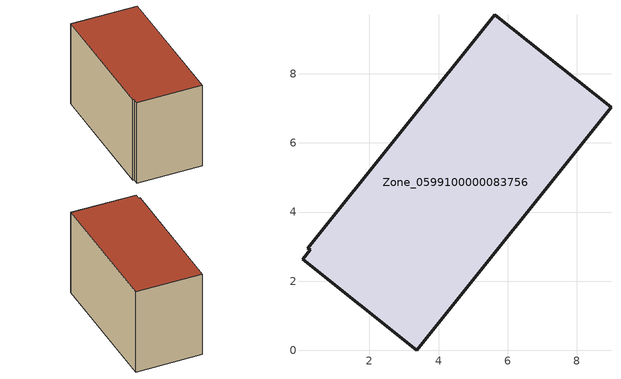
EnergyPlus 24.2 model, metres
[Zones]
Zone_0599100000083756
 floor ground (C_G): 0.28,2.9 0.22,2.96 5.62,9.71 8.98,7.02 3.37,0 0.07,2.63 z0.48
 wall outside (C_F): 3.37,0 8.98,7.02 5.62,9.71 0.22,2.96 0.28,2.9 0.07,2.63 3.37,0 z0.48:6.21
 roof outside (C_R): 0.28,2.9 0.07,2.63 3.37,0 8.98,7.02 5.62,9.71 0.22,2.96 z6.21
[BUILDING]
Pand.0599100000083756: North Axis=0; Terrain=City; Loads Convergence Tolerance Value=0.04; Temperature Convergence Tolerance Value=0.4; Solar Distribution=FullExterior; Maximum Number of Warmup Days=25; Minimum Number of Warmup Days=1
[Site:Location]
Rotterdam.The.Hague.AP_ZH_NLD Design_Conditions: Latitude=51.96; Longitude=4.45; Time Zone=1; Elevation=-4.5
[SITE:GROUNDTEMPERATURE:BUILDINGSURFACE]
18, 18, 18, 18, 18, 18, 18, 18, 18, 18, 18, 18
[MATERIAL] Thermal Absorptance=0.9; Solar Absorptance=0.7; Visible Absorptance=0.7
Name | Roughness | Thickness | Conductivity | Density | Specific Heat
G.TI.1946-1964 | MediumSmooth | 0.15 | 1 | 540 | 1210
F.TI.1946-1964 | Rough | 0.3 | 0.857143 | 1920 | 840
R.TI.1946-1964 | MediumRough | 0.2 | 0.277778 | 1500 | 1000
[CONSTRUCTION]
C_G: G.TI.1946-1964
C_F: F.TI.1946-1964
C_R: R.TI.1946-1964
[ZONE]
Zone_0599100000083756: Type=1; Multiplier=1; Ceiling Height=Autocalculate; Volume=Autocalculate; Floor Area=autocalculate; Part of Total Floor Area=Yes
[ZONEINFILTRATION:DESIGNFLOWRATE]
Infil_Zone_0599100000083756: Zone or ZoneList or Space or SpaceList=Zone_0599100000083756; Schedule=AlwaysOn; Design Flow Rate Calculation Method=Flow/Area; Flow Rate per Floor Area=0.003; Constant Term Coefficient=1; Temperature Term Coefficient=0; Velocity Term Coefficient=0; Velocity Squared Term Coefficient=0
[HVACTEMPLATE:ZONE:IDEALLOADSAIRSYSTEM]
Zone_0599100000083756: Maximum Heating Supply Air Temperature=50; Minimum Cooling Supply Air Temperature=13; Maximum Heating Supply Air Humidity Ratio=0.0156; Minimum Cooling Supply Air Humidity Ratio=0.0077; Heating Limit=NoLimit; Cooling Limit=NoLimit; Dehumidification Control Type=ConstantSensibleHeatRatio; Cooling Sensible Heat Ratio=0.7; Dehumidification Setpoint=60; Humidification Control Type=None; Humidification Setpoint=30; Outdoor Air Method=None; Outdoor Air Flow Rate per Person=0.00944; Outdoor Air Flow Rate per Zone Floor Area=0; Outdoor Air Flow Rate per Zone=0; Demand Controlled Ventilation Type=None; Outdoor Air Economizer Type=NoEconomizer; Heat Recovery Type=None; Sensible Heat Recovery Effectiveness=0.7; Latent Heat Recovery Effectiveness=0.65
[ZONECONTROL:THERMOSTAT]
ThermostatControl_Zone_0599100000083756: Zone or ZoneList=Zone_0599100000083756; Control Type Schedule=DualSetpointControlType; Control 1=Thermostat_Zone_0599100000083756; Temperature Difference Between Cutout And Setpoint=0
[THERMOSTATSETPOINT:DUALSETPOINT]
Thermostat_Zone_0599100000083756: Heating Setpoint Temperature Schedule=HeatingSetpoint_Zone_0599100000083756; Cooling Setpoint Temperature Schedule=CoolingSetpoint_Zone_0599100000083756
[SCHEDULE:COMPACT]
HeatingSetpoint_Zone_0599100000083756: Through: 12/31, For: AllDays, Until: 24:00, 21
CoolingSetpoint_Zone_0599100000083756: Through: 12/31, For: AllDays, Until: 24:00, 24
DualSetpointControlType: Through: 12/31, For: AllDays, Until: 24:00, 4
AlwaysOn: Through: 12/31, For: AllDays, Until: 24:00, 1
